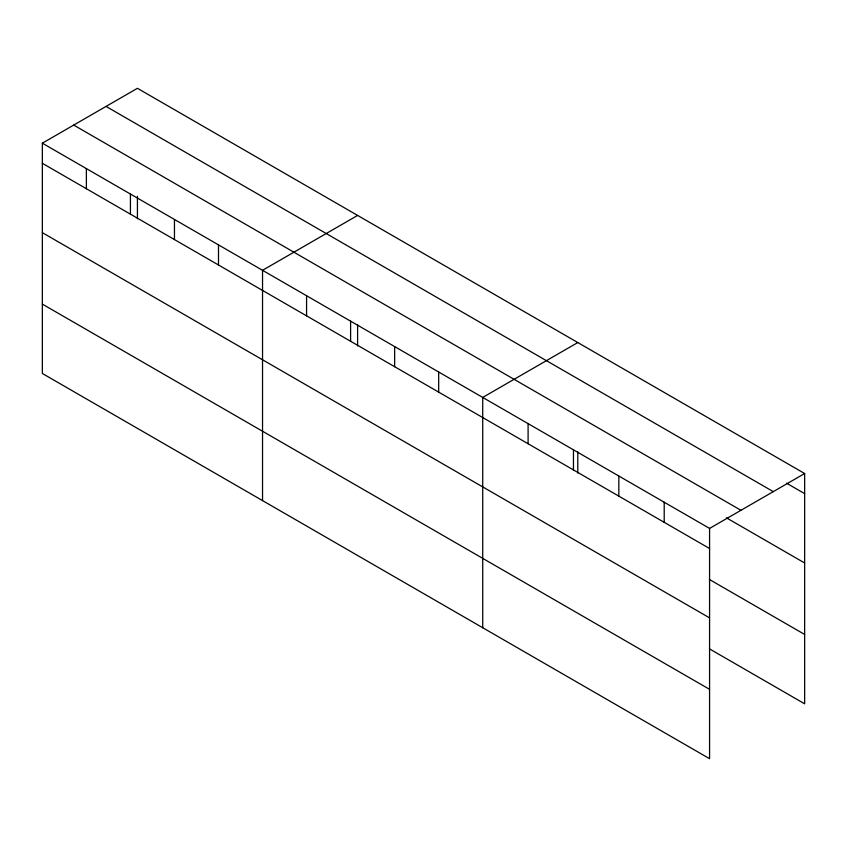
<?xml version="1.0" encoding="UTF-8"?>
<svg xmlns="http://www.w3.org/2000/svg" width="847" height="847" viewBox="0 0 847 847"><rect width="100%" height="100%" fill="white"/><g stroke="black" fill="none" stroke-linecap="round" stroke-linejoin="round"><path stroke-width="1.27" d="M709.574 617.876L709.574 528.412L42.35 143.185L42.35 373.474L709.574 758.7L709.574 617.876L42.35 232.66M709.373 648.802L804.65 703.815L804.65 473.526L137.426 88.3L42.35 143.185M357.603 215.424L262.538 270.309L262.538 500.598M577.792 342.548L482.716 397.434L482.716 627.722M709.574 528.412L804.65 473.526M786.503 483.15L804.65 493.632M106.044 106.415L773.279 491.631M73.721 125.081L740.956 510.296M726.387 517.803L804.65 562.99M42.35 163.302L709.574 548.517M709.373 579.443L804.65 634.456M42.35 304.115L709.574 689.342M664.207 502.218L664.207 522.324M618.839 476.025L618.839 496.13M577.792 451.864L577.792 473.039M573.461 449.821L573.461 469.937M528.094 423.627L528.094 443.743M438.682 372.013L438.682 392.119M394.649 346.582L394.649 366.698M357.603 324.74L357.603 345.915M350.605 321.161L350.605 341.267M306.572 295.741L306.572 315.846M218.494 244.889L218.494 264.995M174.461 219.468L174.461 239.574M137.426 196.292L137.426 218.791M130.427 194.037L130.427 214.143M86.383 168.617L86.383 188.722"/></g></svg>
